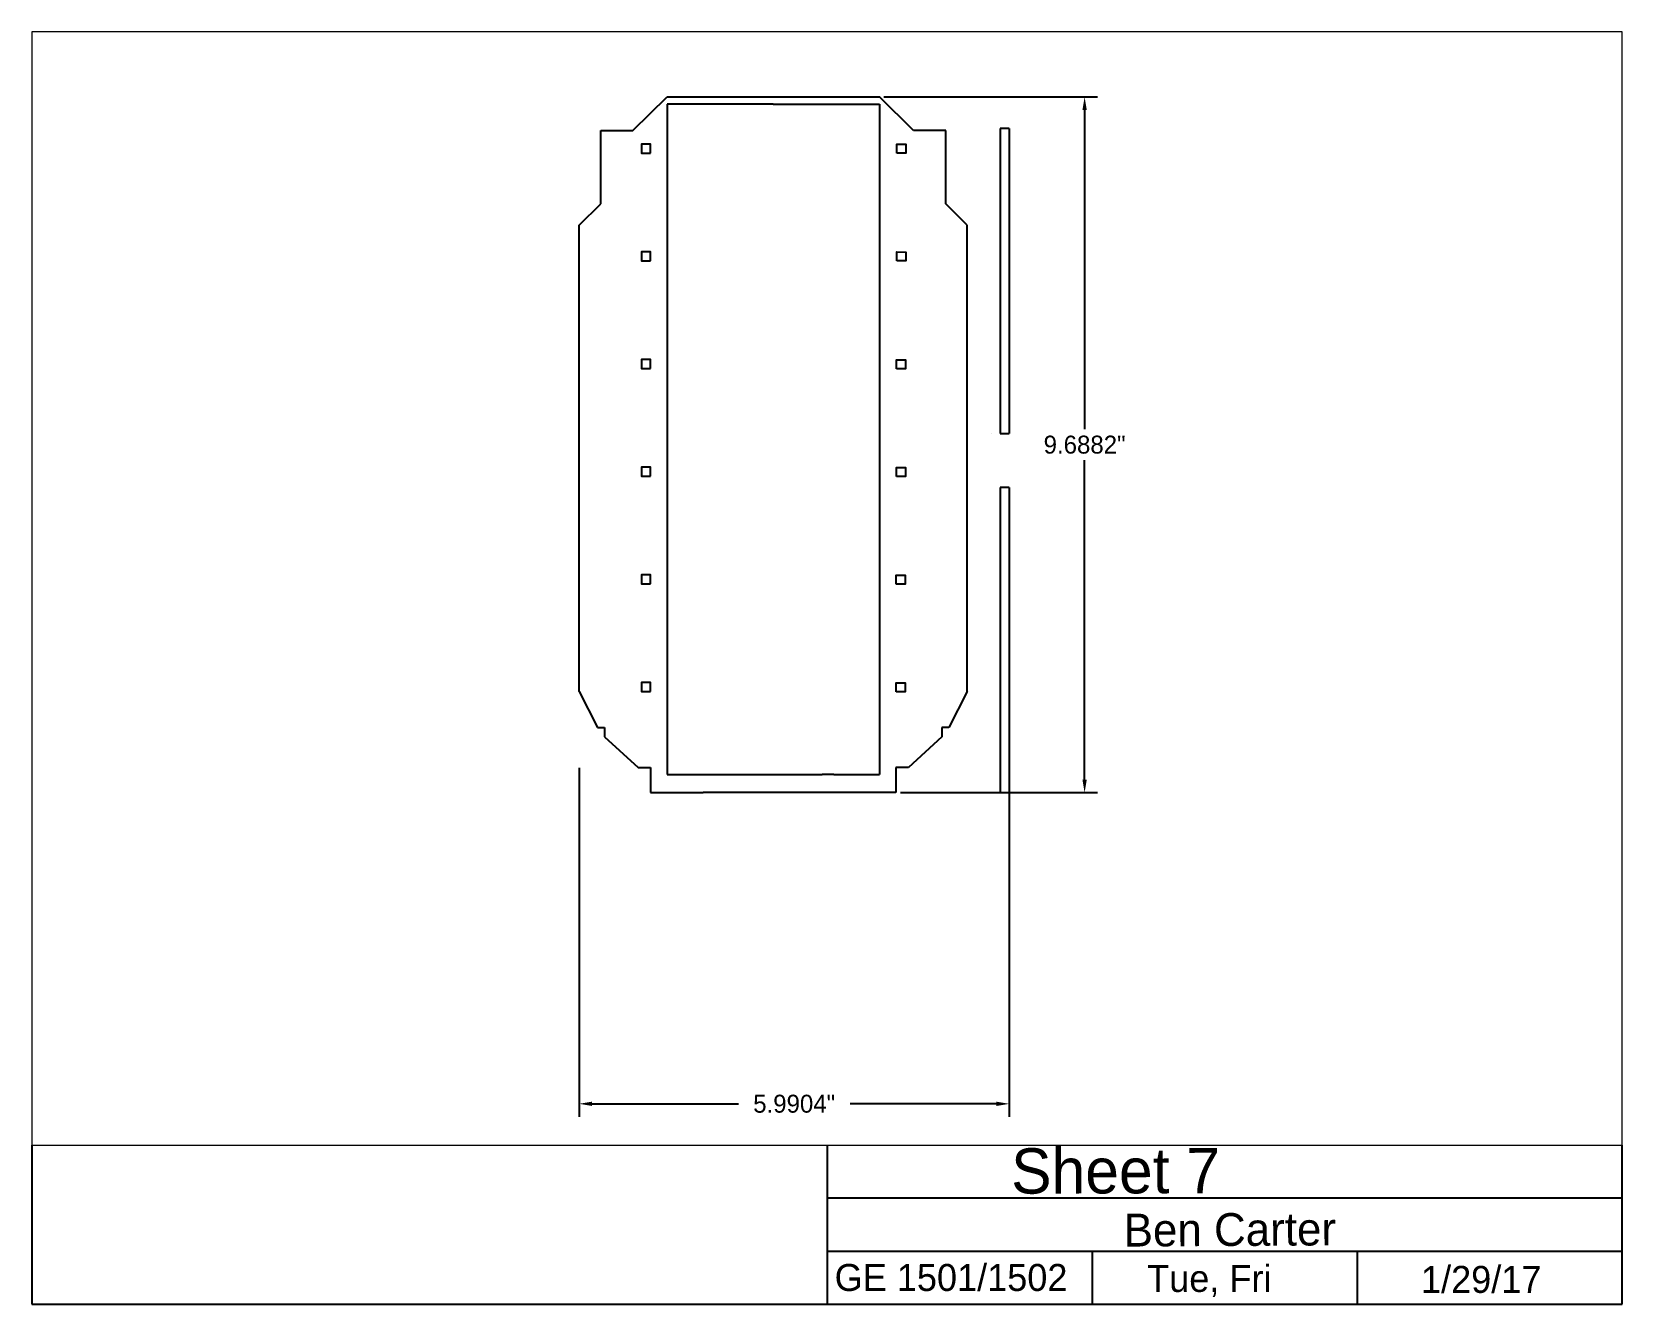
# Paper-space layout 'Layout7-Layout1' of a CAD drawing. Extents: x 0 to 10, y 0 to 8.
# The model-space entities are those that its viewports show. They can reach past a viewport. Long polylines and large blocks are cut down to what shows.
import ezdxf

# ---------------------------------------------------------------- set-up
doc = ezdxf.new("R2010")
doc.units = 0
doc.header["$MEASUREMENT"] = 0
doc.layers.get('0').update_dxf_attribs({"linetype": 'CONTINUOUS'})
doc.layers.get('Defpoints').update_dxf_attribs({"linetype": 'CONTINUOUS'})
doc.layers.add('CUT', color=1, linetype='CONTINUOUS')
doc.layers.add('Dims', color=210, linetype='CONTINUOUS')
doc.dimstyles.get("Standard").update_dxf_attribs({"dimtxt": 0.25, "dimasz": 0.18, "dimexe": 0.18, "dimexo": 0.0625, "dimgap": 0.09, "dimtad": 0, "dimtih": 1, "dimtoh": 1, "dimdec": 4, "dimzin": 0, "dimdsep": 46, "dimlunit": 3, "dimtxsty": 'Standard', "dimcen": 0.09, "dimadec": 0, "dimazin": 0, "dimtfac": 1, "dimtdec": 4, "dimtofl": 0, "dimtmove": 0, "dimatfit": 3, "dimfxl": 1, "dimtolj": 1, "dimtzin": 0, "dimarcsym": 0})

# ---------------------------------------------------------------- blocks, each defined once
blk = doc.blocks.new('*U48')
at = {"linetype": 'Continuous'}
blk.add_lwpolyline([(1.058, 0), (1.183, 0), (1.183, 0.125), (1.058, 0.125)], close=True, dxfattribs=at)
blk = doc.blocks.new('*U49')
at = {"layer": 'CUT', "color": 0, "linetype": 'ByBlock', "lineweight": -2, "transparency": 16777216}
for p in [(0.098, 2.759), (1.598, 2.759), (3.098, 2.759), (4.598, 2.759), (6.098, 2.759), (7.598, 2.759)]:
    blk.add_blockref('*U48', p, dxfattribs=at)
blk = doc.blocks.new('*U50')
at = {"linetype": 'Continuous'}
blk.add_lwpolyline([(1.058, 0), (1.183, 0), (1.183, 0.125), (1.058, 0.125)], close=True, dxfattribs=at)
blk = doc.blocks.new('*U51')
at = {"layer": 'CUT', "color": 0, "linetype": 'ByBlock', "lineweight": -2, "transparency": 16777216}
for p in [(0.098, 2.759), (1.598, 2.759), (3.098, 2.759), (4.598, 2.759), (6.098, 2.759), (7.598, 2.759)]:
    blk.add_blockref('*U50', p, dxfattribs=at)
blk = doc.blocks.new('*D110')
at = {"layer": 'Defpoints', "color": 0, "linetype": 'Continuous', "transparency": 16777216}
for p in [(20.588, 33.156), (26.579, 33.156), (26.579, 28.415)]:
    blk.add_point(p, dxfattribs=at)
at = {"layer": 'Dims', "color": 0, "linetype": 'Continuous', "lineweight": -2, "transparency": 16777216}
for p, q in [((20.588, 33.094), (20.588, 28.235)), ((26.579, 33.094), (26.579, 28.235)), ((20.768, 28.415), (22.806, 28.415)), ((26.399, 28.415), (24.361, 28.415))]:
    blk.add_line(p, q, dxfattribs=at)
at = {"layer": 'Dims', "color": 0, "linetype": 'Continuous', "transparency": 16777216}
for points in [[(20.768, 28.445), (20.768, 28.385), (20.588, 28.415)], [(26.399, 28.445), (26.399, 28.385), (26.579, 28.415)]]:
    blk.add_solid(points, dxfattribs=at)
at = {"layer": 'Dims', "color": 0, "linetype": 'Continuous', "transparency": 16777216, "insert": (23.583, 28.415), "char_height": 0.25, "attachment_point": 5}
blk.add_mtext('\\A1;5.9904"', dxfattribs=at)
blk = doc.blocks.new('*D114')
at = {"layer": 'Defpoints', "color": 0, "linetype": 'Continuous', "transparency": 16777216}
for p in [(24.77, 42.438), (25, 32.75), (27.628, 32.75)]:
    blk.add_point(p, dxfattribs=at)
at = {"layer": 'Dims', "color": 0, "linetype": 'Continuous', "lineweight": -2, "transparency": 16777216}
for p, q in [((24.832, 42.438), (27.808, 42.438)), ((27.628, 42.258), (27.628, 37.809)), ((27.628, 32.93), (27.628, 37.379)), ((25.063, 32.75), (27.808, 32.75))]:
    blk.add_line(p, q, dxfattribs=at)
at = {"layer": 'Dims', "color": 0, "linetype": 'Continuous', "transparency": 16777216}
for points in [[(27.598, 42.258), (27.658, 42.258), (27.628, 42.438)], [(27.598, 32.93), (27.658, 32.93), (27.628, 32.75)]]:
    blk.add_solid(points, dxfattribs=at)
at = {"layer": 'Dims', "color": 0, "linetype": 'Continuous', "transparency": 16777216, "insert": (27.628, 37.594), "char_height": 0.25, "attachment_point": 5}
blk.add_mtext('\\A1;9.6882"', dxfattribs=at)

msp = doc.modelspace()

# ---------------------------------------------------------------- linework, layer by layer
at = {"layer": 'CUT', "linetype": 'Continuous'}
for p, q in [((21.33474, 41.96949), (21.81185, 42.43817)), ((21.81185, 42.43817), (24.76987, 42.43817)), ((23.29086, 42.33817), (21.81185, 42.33817)), ((21.81185, 42.33817), (21.81185, 37.40476)), ((23.29086, 42.33817), (24.76987, 42.33817)), ((25.24697, 41.96949), (24.76987, 42.43817)), ((24.76987, 42.33817), (24.76987, 37.40476)), ((20.88852, 40.94793), (20.88852, 41.96949)), ((20.88852, 41.96949), (21.33474, 41.96949)), ((25.6932, 41.96949), (25.24697, 41.96949)), ((25.6932, 40.94793), (25.6932, 41.96949)), ((26.57863, 42), (26.45363, 42)), ((26.45363, 42), (26.45363, 37.75)), ((26.57863, 42), (26.57863, 37.75)), ((20.58822, 40.65325), (20.88852, 40.94793)), ((25.99349, 40.65325), (25.6932, 40.94793)), ((20.58822, 34.15627), (20.58822, 40.65325)), ((25.99349, 34.15627), (25.99349, 40.65325)), ((26.32863, 37.75), (26.32863, 37.75)), ((26.45363, 37.75), (26.57863, 37.75)), ((21.81185, 37.40476), (21.81185, 33)), ((24.76987, 37.40476), (24.76987, 33)), ((26.57863, 37), (26.45363, 37)), ((26.45363, 37), (26.45363, 32.75)), ((26.57863, 37), (26.57863, 32.75)), ((20.58822, 34.15627), (20.84361, 33.65391)), ((25.99349, 34.15627), (25.7381, 33.65391)), ((20.84361, 33.65391), (20.94184, 33.65391)), ((20.94184, 33.65391), (20.94184, 33.52762)), ((20.94184, 33.52762), (21.40771, 33.09823)), ((25.63988, 33.52762), (25.174, 33.09823)), ((25.7381, 33.65391), (25.63988, 33.65391)), ((25.63988, 33.65391), (25.63988, 33.52762)), ((21.40771, 33.09823), (21.58171, 33.09823)), ((21.58171, 33.09823), (21.58171, 32.75)), ((25.174, 33.09823), (25, 33.09823)), ((25, 33.09823), (25, 32.75)), ((21.81185, 33), (22.31407, 33.00126)), ((22.31407, 33.00126), (23.97086, 33)), ((24.13519, 33), (23.97086, 33)), ((24.13519, 33), (24.76987, 33)), ((21.58171, 32.75), (22.31407, 32.75)), ((23.97086, 32.75), (22.31407, 32.75)), ((24.13519, 32.75), (23.97086, 32.75)), ((25, 32.75), (24.13519, 32.75)), ((26.45363, 32.75), (26.57863, 32.75))]:
    msp.add_line(p, q, dxfattribs=at)

# ---------------------------------------------------------------- block references
at = {"layer": 'CUT', "linetype": 'Continuous', "rotation": 89.99999999999999}
msp.add_blockref('*U49', (24.34086, 33), dxfattribs=at)
at = {"layer": 'CUT', "linetype": 'Continuous', "xscale": -1, "rotation": 269.9119772672154}
msp.add_blockref('*U51', (22.24086, 33.00161), dxfattribs=at)

# ---------------------------------------------------------------- dimensions: what is measured, and where the dimension line sits
at = {"layer": 'Dims', "linetype": 'Continuous'}
dim = msp.add_linear_dim(base=(27.62811, 32.75), p1=(24.76987, 42.43817), p2=(25, 32.75), angle=90, dimstyle='Standard', dxfattribs=at)
dim.commit()
dim.dimension.update_dxf_attribs({"geometry": '*D114', "text_midpoint": (27.62811, 37.59409)})
dim = msp.add_linear_dim(base=(26.57863, 28.41482), p1=(20.58822, 33.15627), p2=(26.57863, 33.15627), dimstyle='Standard', dxfattribs=at)
dim.commit()
dim.dimension.update_dxf_attribs({"geometry": '*D110', "text_midpoint": (23.58343, 28.41482)})

psp = doc.layouts.new('Layout7-Layout1')

# ---------------------------------------------------------------- linework, layer by layer
for p, q in [((0, 1), (0, 0)), ((5, 1), (5, 0)), ((10, 0), (10, 1)), ((10, 0.667), (5, 0.667)), ((5, 0.333), (10, 0.333)), ((6.667, 0.333), (6.667, 0)), ((8.333, 0.333), (8.333, 0)), ((0, 0), (5, 0)), ((5, 0), (10, 0))]:
    psp.add_line(p, q)

# ---------------------------------------------------------------- texts
for s, height, rotation, p in [('Sheet 7', 0.285, 0.1287, (6.158, 0.695)), ('Ben Carter', 0.2065, 0.3496, (6.866, 0.362))]:
    psp.add_text(s, height=height, rotation=rotation).set_placement(p)
for s, height, p in [('GE 1501/1502', 0.16973, (5.048, 0.083)), ('Tue, Fri', 0.1697, (7.013, 0.077)), ('1/29/17', 0.1697, (8.735, 0.071))]:
    psp.add_text(s, height=height).set_placement(p)

# ---------------------------------------------------------------- viewports
at = {"layer": '0'}
psp.add_viewport(center=(5, 4.5), size=(10, 7), view_center_point=(24.03998, 35.59226), view_height=15.5053314, dxfattribs=at)

doc.saveas('drawing.dxf')
